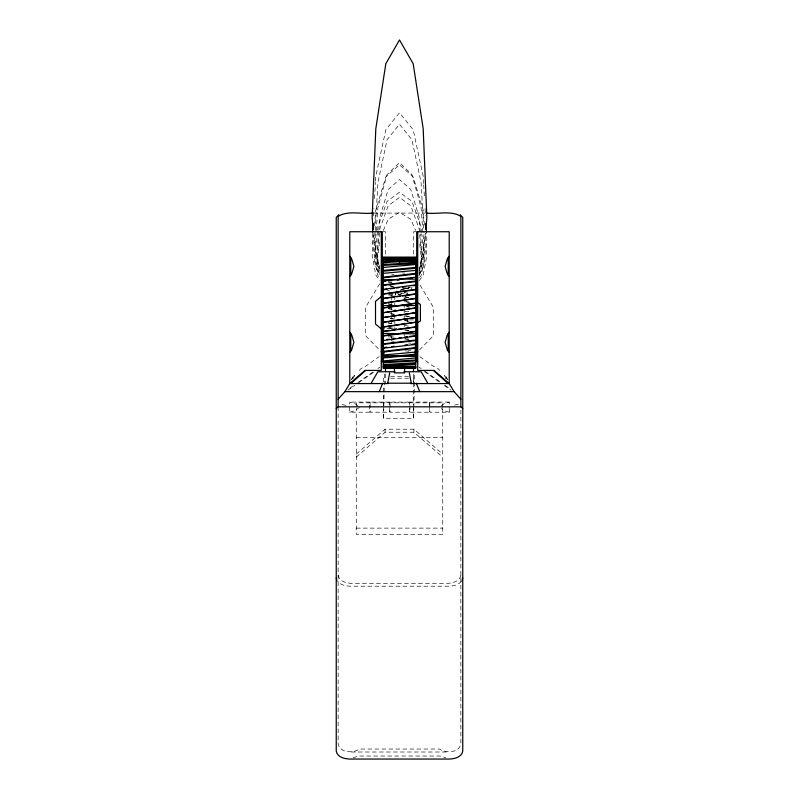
<?xml version="1.0" encoding="UTF-8"?>
<svg xmlns="http://www.w3.org/2000/svg" width="799" height="799" viewBox="0 0 799 799"><rect width="100%" height="100%" fill="white"/><g stroke="black" fill="none" stroke-linecap="round" stroke-linejoin="round"><path stroke-width="0.6" stroke-dasharray="4 3" d="M383.8 405.952L384.609 373.013M413.862 407.11L414.681 373.013M383.79 407.11L383.52 418.276L413.592 418.276L413.842 408.159M372.504 233.398L372.144 239.62L375.81 267.196L379.495 274.636M373.503 215.99L373.932 208.529M374.511 198.581L375.45 182.412M375.52 181.163L375.81 176.189L385.817 129.758L399.5 112.759L413.183 129.758L423.19 176.189L423.63 183.65M375.121 231.59L374.631 240.229L377.957 265.458L379.565 268.714M375.19 230.362L377.957 182.222L387.066 139.755L399.5 124.215L411.934 139.755L421.043 182.222L423.949 232.829M373.922 233.338L372.144 255.38L375.81 275.076L379.815 280.849M374.521 225.987L375.81 210.077L385.817 176.909L399.5 164.764L413.183 176.909L423.19 210.077L424.479 225.987M378.746 231.43L376.888 254.382L379.485 268.334M378.846 230.222L379.915 216.938L388.194 189.523L399.5 179.495L410.806 189.523L419.085 216.938L420.354 232.639M425.368 233.248L423.19 256.169L419.585 266.347M377.488 231.41L374.631 260.824L377.957 275.755L379.475 277.573M377.607 230.182L377.957 226.507L387.066 201.378L399.5 192.179L411.934 201.378L421.043 226.507L421.632 232.629M379.485 242.047L376.888 264.329L379.615 274.506M419.085 270.661L422.112 254.382L420.454 233.847M419.085 273.378L422.112 259.815L419.085 228.604L410.806 205.762L399.5 197.403L388.194 205.762L379.915 228.604L376.888 259.815L379.415 271.121M419.085 275.635L422.112 264.329L419.515 242.047M460.873 575.24C459.785 581.432 452.504 583.34 447.06 583.34L351.94 583.34C346.496 583.34 339.215 581.432 338.127 575.24M391.72 295.36L393.038 292.204M395.265 294.591L397.173 290.057M395.245 295.161L396.594 291.945M408.249 288.479L409.148 286.332M407.31 293.073L405.023 298.526L404.204 298.117L406.272 298.357M411.265 289.038L412.144 286.941M383.33 230.492L388.194 219.296L399.5 212.324L410.806 219.296L415.67 230.492M351.76 379.435L353.717 375.31L351.36 379.665M353.248 378.416L354.686 375.4L352.928 378.646M419.435 268.714L421.043 265.458L424.369 240.229L424.019 234.057M419.505 274.636L423.19 267.196L426.856 239.62L426.496 233.398M379.725 283.805L365.662 307.206L365.662 335.81L379.445 349.882M419.745 273.308L421.043 271.27L424.369 251.875L421.043 207.251L411.934 174.582L399.5 162.626L387.066 174.582L377.957 207.251L374.631 251.875L377.957 271.27L379.255 273.308M419.185 280.849L423.19 275.076L426.856 255.38L425.078 233.338M419.525 277.573L421.043 275.755L424.369 260.824L421.752 233.857M461.462 581.203C458.476 585.148 453.183 586.086 448.519 586.206L350.481 586.206C345.817 586.086 340.524 585.148 337.538 581.203M419.555 349.882L433.338 335.81L433.338 307.206L419.275 283.805M359.22 370.426L361.268 368.399L365.982 366.062L379.165 356.634M356.274 454.092L385.088 429.193L413.912 429.193L442.726 454.092M356.274 457.128L385.088 432.229L413.912 432.229L442.726 457.128M401.458 293.303L399.5 294.781L396.084 293.463M407.32 288.868L409.268 287.39M441.168 405.712L444.204 403.565L449.258 402.087L449.258 407.7M349.862 388.164L353.857 385.368M357.852 382.571L373.822 371.385M377.807 368.589L379.805 367.19M347.885 390.252L354.866 385.368M358.861 382.571L374.831 371.385M403.645 288.419L399.5 290.676L406.282 287.84M401.607 293.642L399.5 294.781L397.393 293.642M405.203 292.584L399.5 294.781L397.542 293.303M338.127 406.831L338.127 744.069C340.224 753.107 353.078 753.437 359.54 749.033L439.46 749.033C445.922 753.437 458.776 753.107 460.873 744.069L460.873 406.831M353.048 757.921L358.322 756.034L440.678 756.034L445.952 757.921M400.629 290.307L411.934 286.671M458.376 404.144L453.043 405.463M349.742 412.204L354.796 410.716L359.86 407.14L354.796 403.565L349.742 402.087L349.742 412.204L369.647 412.204L369.647 402.087L349.742 402.087M373.503 213.083L425.497 213.083M383.001 231.74L385.478 231.74L385.478 256.03M415.999 231.74L413.522 231.74L413.522 256.03M409.468 319.91L414.451 319.91M386.916 328.359L396.544 328.359M390.611 376.719L409.567 376.719M390.611 378.237L409.567 378.237M449.258 402.087L429.862 402.087L429.862 405.952M369.647 402.626L370.147 402.626M389.552 402.626L390.052 402.626M409.448 402.626L409.957 402.626M429.353 402.626L429.862 402.626M369.647 411.655L370.147 411.655M389.552 411.655L390.052 411.655M409.448 411.655L409.957 411.655M429.353 411.655L429.862 411.655M449.258 408.339L449.258 412.204L429.862 412.204L429.862 407.14M356.274 437.482L442.726 437.482M356.274 528.119L442.726 528.119M351.36 752.009L447.64 752.009M402.496 272.888L404.893 273.108M388.104 282.177L391.7 282.596M391.7 341.013L394.107 341.293M408.499 342.971L410.896 343.24M408.499 350.511L410.896 350.791M391.7 274.347L394.107 274.626M388.104 281.598L394.107 282.317M404.893 350.791L410.896 351.5M390.501 286.362L392.898 286.691M404.893 288.319L407.3 288.639M404.124 292.604L408.758 293.233M388.104 294.821L394.107 295.64M404.893 297.098L408.499 297.588M389.303 327.67L396.504 328.639M404.893 329.777L410.896 330.596M390.501 336.619L394.107 337.098M404.893 338.566L410.896 339.385M390.501 285.872L394.107 286.372M404.893 287.86L410.896 288.689M389.303 294.651L394.107 295.32M404.893 296.809L410.896 297.637M388.104 327.78L394.107 328.609M404.893 330.097L408.499 330.596M388.104 336.729L394.107 337.558M404.893 339.046L408.499 339.545M404.893 301.712L410.896 302.581M388.104 303.98L392.898 304.679M406.102 306.596L410.896 307.295L407.3 306.666M388.104 308.694L394.107 309.563M394.107 314.277L389.303 313.578L394.107 314.307M390.242 318.431L393.717 318.941M405.283 320.619L411.066 321.468M388.104 322.836L392.898 323.535M406.102 301.682L410.896 302.392M388.104 303.82L394.107 304.709M388.104 308.614L395.305 309.682M390.242 318.541L393.717 319.051M404.124 320.599L411.066 321.627M388.104 323.026L391.7 323.555M404.893 325.513L408.499 326.052M345.957 405.463L340.624 404.144M449.258 412.204L444.204 410.716L441.168 408.579M385.817 289.498L390.381 291.255M388.104 284.484L392.249 286.731M419.195 367.19L421.193 368.589M425.178 371.385L441.148 382.571M445.143 385.368L449.138 388.164M424.169 371.385L440.139 382.571M444.134 385.368L451.115 390.252M419.835 356.634L433.018 366.062L437.732 368.399L439.78 370.426M447.64 379.665L445.283 375.31L447.24 379.435M446.072 378.646L444.314 375.4L445.752 378.416M379.415 266.347L375.81 256.169L373.632 233.248M384.509 328.359L384.589 329.318M423.7 184.899L424.489 198.581M425.068 208.529L425.497 215.99M413.592 418.276L413.492 406.461M383.52 418.276L383.43 408.918M413.403 382.022L413.383 375.121M413.403 383.081L413.492 405.233M383.32 382.022L383.31 375.121M383.34 388.004L383.42 407.69M442.726 407.64L442.726 402.826L356.274 402.826L356.274 407.64M442.726 408.299L442.726 534.371L356.274 534.371L356.274 408.299M429.353 407.14L429.353 402.087L409.957 402.087L409.957 412.204L429.353 412.204L429.353 408.209M413.912 429.193L413.912 432.229M413.522 373.982L413.522 383.56M407.3 317.972L407.3 321.478M404.204 297.598L404.204 307.615M404.204 308.804L404.204 327.081M404.204 332.933L404.204 336.439M394.796 295.72L394.796 309.882M394.796 314.816L394.796 318.491M394.796 319.72L394.796 327.58M391.72 296.559L391.72 300.144M391.72 301.343L391.72 304.928M391.72 306.127L391.72 309.722M391.72 312.109L391.72 314.456M391.72 315.625L391.72 319.141M391.72 320.309L391.72 323.825M391.72 336.689L391.72 341.363M385.478 373.982L385.478 383.56M385.088 429.193L385.088 432.229M389.552 402.087L370.147 402.087L370.147 412.204L389.552 412.204L389.552 402.087M409.448 402.087L390.052 402.087L390.052 412.204L409.448 412.204L409.448 402.087M408.499 311.66L404.893 311.141L408.499 311.64M409.697 316.554L403.695 315.675L409.697 316.624"/><path stroke-width="1.2" d="M382.801 353.697L383.021 330.976L383.091 353.977M416.029 354.347L416.039 351.53M415.929 346.137L415.929 349.992L416.868 349.992M416.549 350.132L416.599 346.027L416.569 354.536M416.629 353.657L416.639 351.38M415.939 347.175L415.999 343.23L416.039 348.504L416.978 348.504M372.574 232.159L373.073 223.45M415.959 345.318L416.938 344.918M425.717 229.623L426.856 217.558L423.19 128.759L413.183 63.74L399.5 39.95L385.817 63.74L375.81 128.759L372.144 217.558L373.283 229.623M415.1 353.488L415.979 330.976L416.199 353.697M387.705 383.21L389.712 372.873M462.092 580.354L462.761 578.047M349.792 276.534L351.79 273.568L353.887 266.407L351.79 259.256L349.792 256.289M349.792 352.439L351.79 349.473L353.887 342.322L351.79 335.161L349.792 332.194M449.208 256.289L447.21 259.256L445.113 266.407L447.21 273.568L449.208 276.534M449.208 332.194L447.21 335.161L445.113 342.322L447.21 349.473L449.208 352.439M379.255 391.65L382.701 383.21M371.016 383.56L377.857 371.755L384.199 371.755M338.127 399.24L344.878 391.65L349.792 383.56L364.973 370.426L381.283 370.426L381.283 231.74M415.24 354.277L417.827 351.64M336.239 408.619L338.127 406.831L460.873 406.831L462.761 408.619M350.781 383.56L365.662 370.426M381.283 296.519L375.51 301.373L375.51 324.044L381.283 328.898M338.816 214.851L336.239 217.328L336.239 750.99C337.168 757.182 344.579 758.93 349.882 759.05L449.118 759.05C454.421 758.93 461.832 757.182 462.761 750.99L462.761 217.328L460.184 214.851M417.717 322.556L420.404 320.978L420.404 304.439L417.717 302.861M383.31 303.101L415.69 298.297M383.31 307.905L415.69 303.101M415.69 307.905L383.31 312.709L415.69 307.995M383.31 322.317L415.69 317.513L383.31 322.137M383.31 327.121L415.69 322.317M383.31 303.28L415.69 298.566M383.31 307.995L415.69 303.28M383.31 326.851L415.69 322.137M383.31 289.348L415.69 284.873M383.31 293.822L415.69 289.348M383.31 298.297L415.69 293.822M383.31 331.595L415.69 327.121M383.31 336.069L415.69 331.595M383.31 340.544L415.69 336.069M383.31 289.777L386.906 289.288M390.501 288.799L394.107 288.319M396.504 287.99L398.901 287.66M402.496 287.181L404.893 286.851M413.293 285.712L415.69 285.383M383.31 294.172L415.69 289.777M383.31 298.566L394.107 297.098M396.504 296.779L400.099 296.289M402.496 295.96L415.69 294.172M383.31 331.245L389.303 330.436M391.7 330.107L395.305 329.617M397.702 329.288L415.69 326.851M383.31 335.64L415.69 331.245M386.906 339.545L389.303 339.215M392.898 338.726L395.305 338.406M398.901 337.917L401.298 337.587M404.893 337.098L407.3 336.779M409.697 336.449L415.69 335.64M383.31 277.193L415.69 273.348M383.31 281.028L415.69 277.193M383.31 284.873L415.69 281.028M383.31 344.389L415.69 340.544M383.31 348.224L415.69 344.389M383.31 352.069L415.69 348.224M383.31 277.842L415.69 274.067M383.31 281.618L385.617 281.348M397.183 280L399.5 279.73L383.31 279.73M409.907 278.511L412.224 278.242M383.31 285.383L415.69 281.618M383.31 343.8L415.69 340.034M383.31 347.575L386.906 347.156M391.7 346.596L394.107 346.317M404.893 345.058L407.3 344.778M412.094 344.219L415.69 343.8M383.31 351.35L415.69 347.575M383.31 267.445L415.69 264.499M383.31 270.402L415.69 267.445M383.31 273.348L415.69 270.402M383.31 355.016L415.69 352.069M383.31 357.972L415.69 355.016M383.31 360.918L415.69 357.972M383.31 271.171L415.69 268.284M383.31 357.143L415.69 354.247M383.31 260.794L415.69 258.936M383.31 261.742L415.69 259.925M415.69 260.794L383.31 262.651L387.046 262.651M383.31 264.499L415.69 262.651M383.31 265.388L415.69 263.56M383.31 361.857L415.69 360.029M383.31 362.766L415.69 360.918M383.31 364.624L415.69 362.766M383.31 365.493L415.69 363.675M415.69 364.624L383.31 366.481L399.5 366.421L399.5 367.43L415.69 367.43L405.732 367.16M383.31 257.678L415.69 257.038L415.69 368.379L404.484 368.159M383.31 258.307L415.69 257.678L383.31 257.038L383.31 368.379L415.69 367.74M383.31 258.936L415.69 258.307M383.31 367.111L415.69 366.481M383.31 367.74L415.69 367.111M384.549 259.285L406.971 258.856M383.31 366.731L403.235 366.351M372.264 213.083C361.368 214.412 348.853 210.347 338.766 215.96L338.127 217.248L338.127 406.831M426.736 213.083C437.632 214.412 450.147 210.347 460.234 215.96L460.873 217.248L460.873 406.831M415.69 261.722L399.5 261.722L399.5 262.651M399.5 279.111L415.69 279.111M415.69 305.508L383.31 305.637M383.31 333.443L415.69 333.832M384.249 347.815L383.24 347.815L383.9 353.488M383.31 355.695L415.69 356.494M381.283 361.807L382.292 361.807L382.292 231.74L349.792 231.74L349.792 383.56L388.404 383.56M417.717 361.807L416.708 361.807L416.708 231.74L449.208 231.74L449.208 383.56L454.122 391.65L460.873 399.24M385.148 371.755L394.986 371.755M404.014 371.755L413.852 371.755M414.801 371.755L421.143 371.755L427.984 383.56M387.615 383.21L411.385 383.21M410.596 383.56L449.208 383.56L434.027 370.426L417.717 370.426L417.717 231.74M344.878 391.65L454.122 391.65M433.338 370.426L448.219 383.56M381.173 351.64L383.76 354.277M416.299 383.21L419.745 391.65M336.239 578.047L336.908 580.354M409.288 372.873L411.295 383.21M425.927 223.45L426.426 232.159M415.989 344.918L416.019 346.087M383.081 345.637L383.011 342.421L382.941 353.867M416.049 347.855L416.059 351.75M415.909 349.772L415.919 353.667M448.219 257.478L448.219 275.345M448.219 333.383L448.219 351.26M413.522 367.999L413.522 371.595M385.478 367.999L385.478 371.595M350.781 257.478L350.781 275.345M350.781 333.383L350.781 351.26M415.69 312.709L383.31 317.513L415.69 312.709M404.564 368.059L394.436 368.059L394.436 372.873L404.564 372.873L404.564 368.059"/></g></svg>
